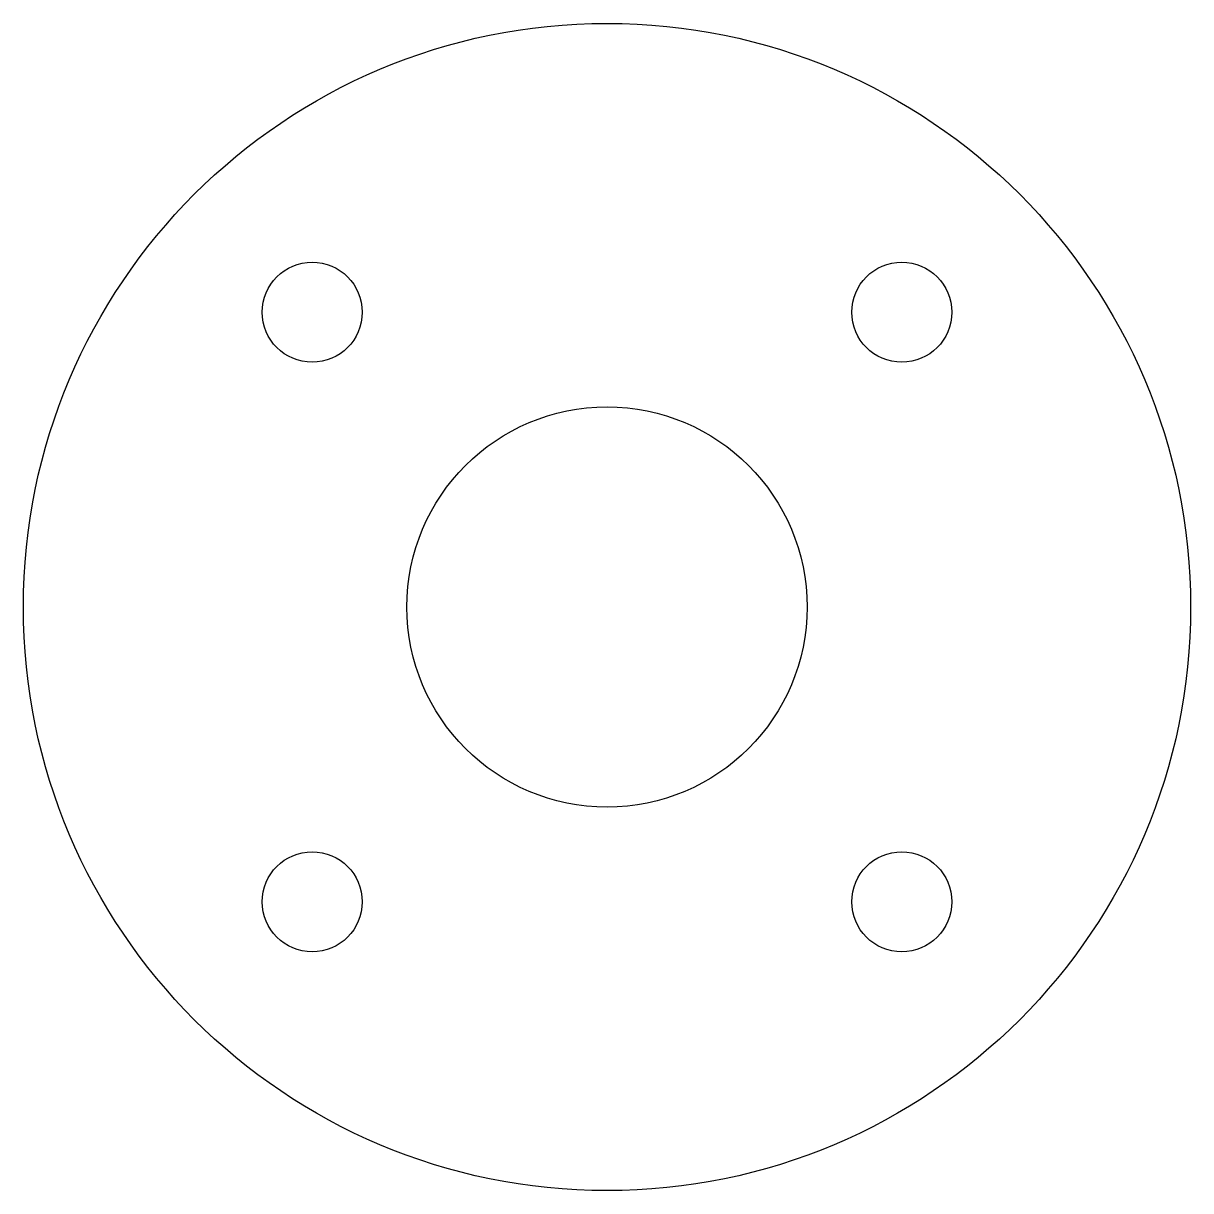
# Model space of a CAD drawing. Extents: x -35 to 35, y -35 to 35.
import ezdxf

# ---------------------------------------------------------------- set-up
doc = ezdxf.new("R2010")
doc.units = 0
doc.layers.add('b_bldc_holder_p2_b_holder_001_', color=7, linetype='CONTINUOUS')

msp = doc.modelspace()

# ---------------------------------------------------------------- linework, layer by layer
at = {"layer": 'b_bldc_holder_p2_b_holder_001_'}
for p, q in [((-14.6777, 17.6777), (-14.6777, 17.6777, 10)), ((-14.6777, 17.6777), (-14.6777, 17.6777, 10)), ((20.6777, 17.6777), (20.6777, 17.6777, 10)), ((20.6777, 17.6777), (20.6777, 17.6777, 10)), ((12, 0), (12, 0, 10)), ((12, 0), (12, 0, 10)), ((35, 0), (35, 0, 10)), ((35, 0), (35, 0, 10)), ((-14.6777, -17.6777), (-14.6777, -17.6777, 10)), ((-14.6777, -17.6777), (-14.6777, -17.6777, 10)), ((20.6777, -17.6777), (20.6777, -17.6777, 10)), ((20.6777, -17.6777), (20.6777, -17.6777, 10))]:
    msp.add_line(p, q, dxfattribs=at)
for centre, radius in [((0, 0), 35), ((0, 0), 35), ((0, 0), 35), ((0, 0), 35), ((-17.6777, 17.6777), 3), ((-17.6777, 17.6777), 3), ((-17.6777, 17.6777), 3), ((-17.6777, 17.6777), 3), ((17.6777, 17.6777), 3), ((17.6777, 17.6777), 3), ((17.6777, 17.6777), 3), ((17.6777, 17.6777), 3), ((0, 0), 12), ((0, 0), 12), ((0, 0), 12), ((0, 0), 12), ((-17.6777, -17.6777), 3), ((-17.6777, -17.6777), 3), ((-17.6777, -17.6777), 3), ((-17.6777, -17.6777), 3), ((17.6777, -17.6777), 3), ((17.6777, -17.6777), 3), ((17.6777, -17.6777), 3), ((17.6777, -17.6777), 3)]:
    msp.add_circle(centre, radius, dxfattribs=at)

doc.saveas('drawing.dxf')
